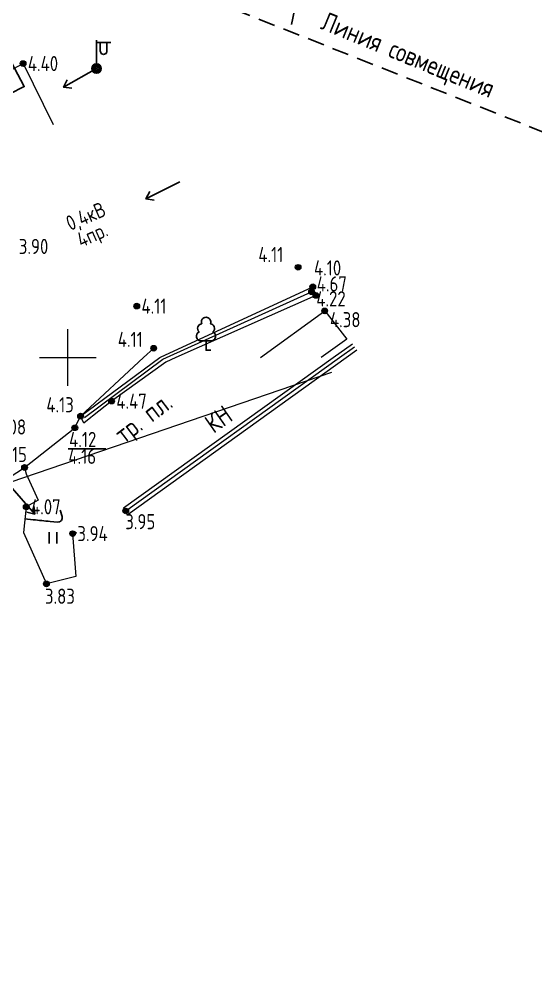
# Model space of a CAD drawing. Header units: metres. Extents: x 24337 to 25822, y 26642 to 34102.
# Drawn here: x 25647.4 to 25674.7, y 33217.2 to 33267.9 of the extents above; entities that cross this region are included whole.
import ezdxf

# ---------------------------------------------------------------- set-up
doc = ezdxf.new("R2010")
doc.units = ezdxf.units.M
for name, pattern in [('AI9-LType1', [1.397, 0.889, -0.508]), ('Continuous_1', [1, 0.5, 0, 0.5]), ('g5_01_5x1_5', [3, 1.5, -1.5])]:
    doc.linetypes.add(name, pattern=pattern)
for name, color, linetype in [('02_Сетка', 7, 'Continuous'), ('03_Здания и строения', 7, 'Continuous'), ('06_Инженерно-технические сооружения', 7, 'Continuous'), ('07_Объекты электропередачи', 7, 'Continuous'), ('10_Границы покрытий и угодий', 7, 'Continuous'), ('13_Растительность', 7, 'Continuous'), ('14_Ограждения', 7, 'Continuous'), ('19_Горизонтали', 7, 'Continuous'), ('30_Канализация', 7, 'Continuous'), ('35_Телефон', 7, 'Continuous'), ('61_Отметки высоты поверхности', 7, 'Continuous')]:
    doc.layers.add(name, color=color, linetype=linetype)
doc.styles.add('LIKE11', font='bm431.shx')
doc.styles.add('Line_GUGK', font='', dxfattribs={"height": 1})
doc.styles.get("Standard").update_dxf_attribs({"font": 'GOST_0.TTF', "height": 2})
doc.styles.get('Line_GUGK').set_extended_font_data('Bm431', italic=True)
doc.linetypes.add('g5_122_k', pattern='A,2,-2,3,-0.6,["К",Line_GUGK,S=2,R=0,X=0,Y=-1],-3,3,-2,8,-2,8,-2,6', length=41.6)
doc.linetypes.add('g5_122_kn', pattern='A,2,-2,3,-0.6,["Кн",Line_GUGK,S=2,R=0,X=0,Y=-1],-5,3,-2,8,-2,8,-2,6', length=43.6)
doc.linetypes.add('g5_133_t', pattern='A,4,[27,GUGK_2005.shx,S=0.8,R=0,X=0,Y=0],4,-2', length=10)
doc.linetypes.add('g5_472', pattern='A,0,-8,[25,GUGK_2005.shx,S=0.8,R=0,X=0,Y=-0.4],0', length=8)
doc.linetypes.add('g5_474_1a', pattern='A,2,-0.5,[28,GUGK_2005.shx,S=2,R=0,X=0,Y=0],-0.5,2', length=5)
doc.linetypes.add('g5_474_2a', pattern='A,2,-0.5,[27,GUGK_2005.shx,S=2,R=0,X=0,Y=0],-0.5,2', length=5)

# ---------------------------------------------------------------- blocks, each defined once
blk = doc.blocks.new('g5_330')
at = {"linetype": 'ByBlock'}
blk.add_hatch(color=0, dxfattribs=at).paths.add_polyline_path([(-0.3, 0, 1), (0.3, 0, 1)])
at = {"color": 0, "linetype": 'ByBlock', "lineweight": -2}
blk.add_circle((0, 0), 0.3, dxfattribs=at)
at = {"color": 0, "linetype": 'ByBlock', "lineweight": 15, "flags": 12}
for tag, p in [('number', (-7.62, -0.8)), ('z', (0.5, -0.8))]:
    blk.add_attdef(tag, p, '', height=1.6, dxfattribs=at)
blk = doc.blocks.new('g5_401')
at = {"color": 0, "flags": 128}
for points in [[(-0.4, 0), (-0.4, 1.2)], [(0.4, 0), (0.4, 1.2)]]:
    blk.add_lwpolyline(points, dxfattribs=at)
blk = doc.blocks.new('g5_115_1')
at = {"color": 0, "flags": 128}
for points in [[(0, 0), (4, 0)], [(3.29, -0.5), (4, 0), (3.29, 0.5)]]:
    blk.add_lwpolyline(points, dxfattribs=at)
blk = doc.blocks.new('g5_388_1')
at = {"color": 0, "flags": 128}
blk.add_lwpolyline([(0, 0.99), (0.51, 0.99, 0.798042), (0.73, 1.95, 0.636328), (0.46, 2.81, 0.533064), (0, 3.5, 0.533064), (-0.46, 2.81, 0.636328), (-0.73, 1.95, 0.798042), (-0.51, 0.99)], format="xyb", dxfattribs=at)
for points in [[(0, 0.99), (-0.51, 0.99)], [(0.5, 0), (0, 0), (0, 0.99)]]:
    blk.add_lwpolyline(points, dxfattribs=at)
at = {"style": 'LIKE11', "flags": 8}
for tag, p in [('Описание', (-14.19, 0.84)), ('Метрические данные', (1.49, 0.46))]:
    blk.add_attdef(tag, p, '', height=2, dxfattribs=at)
blk = doc.blocks.new('g5_110_1c')
h = blk.add_hatch(color=255)
edge = h.paths.add_edge_path()
edge.add_arc((0, 0), 0.425, 0, 360)
edge = h.paths.add_edge_path(flags=16)
edge.add_arc((0, 0), 0.195, 0, 360)
h = blk.add_hatch(color=0)
edge = h.paths.add_edge_path()
edge.add_arc((0, 0), 0.12, 0, 360)
at = {"color": 0}
for p, q in [((0, 0.5), (0, 3)), ((0, 2.75), (1.5, 2.75))]:
    blk.add_line(p, q, dxfattribs=at)
at = {"color": 0, "flags": 128}
blk.add_lwpolyline([(0.4, 2.75), (0.4, 1.86, 1.040016), (1.1, 1.86), (1.1, 2.75)], format="xyb", dxfattribs=at)
at = {"color": 0}
for radius in [0.5, 0.12]:
    blk.add_circle((0, 0), radius, dxfattribs=at)
blk = doc.blocks.new('g5_012')
at = {"color": 92, "linetype": 'ByBlock', "lineweight": -2}
for p, q in [((0, -3), (0, 3)), ((-3, 0), (3, 0))]:
    blk.add_line(p, q, dxfattribs=at)

msp = doc.modelspace()

# ---------------------------------------------------------------- linework, layer by layer
at = {"layer": '03_Здания и строения', "color": 7, "linetype": 'Continuous', "lineweight": 20, "ltscale": 0.5, "flags": 128}
for points in [[(25642.075, 33262.569), (25647.641, 33265.54)], [(25647.641, 33265.54), (25649.234, 33262.314)]]:
    msp.add_lwpolyline(points, dxfattribs=at)
at = {"layer": '06_Инженерно-технические сооружения', "color": 7, "linetype": 'Continuous', "lineweight": 20, "ltscale": 500, "flags": 128}
for points in [[(25654.864, 33250), (25654.89, 33250.019), (25662.942, 33253.747), (25663.106, 33253.287), (25655.714, 33250)], [(25651.315, 33246.906), (25651.215, 33246.827), (25650.85, 33246.534), (25650.678, 33246.909), (25654.864, 33250)], [(25655.714, 33250), (25655.186, 33249.766), (25652.314, 33247.698), (25651.315, 33246.906)]]:
    msp.add_lwpolyline(points, dxfattribs=at)
at = {"layer": '06_Инженерно-технические сооружения', "color": 7, "linetype": 'Continuous_1', "lineweight": 20, "ltscale": 500, "flags": 128}
msp.add_lwpolyline([(25660.186, 33250), (25663.57, 33252.466), (25664.746, 33250.974), (25663.379, 33250)], dxfattribs=at)
at = {"layer": '10_Границы покрытий и угодий', "color": 7, "linetype": 'g5_01_5x1_5', "lineweight": 20, "ltscale": 500, "flags": 128}
for points in [[(25654.005, 33250), (25654.539, 33250.496)], [(25650.373, 33246.288), (25650.678, 33246.909), (25654.005, 33250)], [(25627.787, 33238.155), (25628.139, 33237.943), (25630.407, 33238.341), (25637.431, 33239.286), (25646.909, 33243.655), (25647.72, 33244.192)]]:
    msp.add_lwpolyline(points, dxfattribs=at)
at = {"layer": '10_Границы покрытий и угодий', "color": 7, "linetype": 'Continuous', "lineweight": 20, "ltscale": 500, "flags": 128}
for points in [[(25647.72, 33244.192), (25650.373, 33246.288)], [(25647.72, 33244.192), (25647.803, 33243.853), (25648.437, 33242.462), (25647.809, 33242.116), (25647.659, 33240.76), (25648.872, 33238.038)]]:
    msp.add_lwpolyline(points, dxfattribs=at)
at = {"layer": '14_Ограждения', "color": 7, "linetype": 'g5_474_2a', "lineweight": 20, "ltscale": 0.5, "flags": 128}
for points in [[(25655.209, 33250), (25662.878, 33253.48)], [(25650.888, 33246.831), (25655.028, 33249.918), (25655.209, 33250)]]:
    msp.add_lwpolyline(points, dxfattribs=at)
at = {"layer": '14_Ограждения', "color": 7, "linetype": 'Continuous', "lineweight": 20, "ltscale": 0.5, "flags": 128}
for points in [[(25664.016, 33250), (25665.032, 33250.729)], [(25664.702, 33250), (25665.265, 33250.404)], [(25652.949, 33242.056), (25664.016, 33250)], [(25653.183, 33241.732), (25664.702, 33250)]]:
    msp.add_lwpolyline(points, dxfattribs=at)
at = {"layer": '14_Ограждения', "color": 7, "linetype": 'g5_472', "lineweight": 20, "ltscale": 0.5, "flags": 128}
for points in [[(25664.359, 33250), (25665.149, 33250.567)], [(25653.066, 33241.894), (25664.359, 33250)]]:
    msp.add_lwpolyline(points, dxfattribs=at)
at = {"layer": '14_Ограждения', "color": 7, "linetype": 'g5_474_1a', "lineweight": 20, "ltscale": 0.5, "flags": 128}
msp.add_lwpolyline([(25650.477, 33240.743), (25650.258, 33240.695), (25650.426, 33238.428), (25648.872, 33238.038)], dxfattribs=at)
at = {"layer": '19_Горизонтали', "color": 32, "linetype": 'Continuous', "lineweight": 30, "ltscale": 0.5, "elevation": 4, "flags": 128}
msp.add_lwpolyline([(25649.597, 33241.927), (25649.7, 33241.602, -0.535636), (25649.465, 33241.308), (25649.068, 33241.342, -0.005284), (25648.181, 33241.429), (25647.738, 33241.477)], format="xyb", dxfattribs=at)
at = {"layer": '30_Канализация', "color": 12, "linetype": 'g5_122_k', "lineweight": 30, "ltscale": 500, "flags": 128}
msp.add_lwpolyline([(25661.814, 33267.601), (25665.081, 33283.178), (25664.981, 33286.931), (25660.792, 33291.753), (25662.299, 33304.27), (25663.572, 33317.017), (25664.395, 33329.535), (25667.445, 33355.075), (25668.247, 33367.981), (25663.866, 33368.329)], dxfattribs=at)
at = {"layer": '30_Канализация', "color": 22, "linetype": 'g5_122_kn', "lineweight": 30, "ltscale": 500, "flags": 128}
msp.add_lwpolyline([(25631.033, 33255.804), (25647.704, 33264.327), (25640.345, 33278.282), (25663.781, 33291.585)], dxfattribs=at)
at = {"layer": '35_Телефон', "color": 6, "linetype": 'g5_133_t', "lineweight": 20, "ltscale": 500, "flags": 128}
msp.add_lwpolyline([(25583.373, 33217.165), (25598.582, 33223.434), (25624.468, 33235.571), (25628.045, 33236.958), (25663.947, 33249.232)], dxfattribs=at)
at = {"layer": '61_Отметки высоты поверхности', "flags": 128}
msp.add_lwpolyline([(25650.014, 33245.172), (25652.014, 33245.177)], dxfattribs=at)
at = {"layer": 'defpoints', "color": 5, "linetype": 'AI9-LType1', "flags": 128}
msp.add_lwpolyline([(25697.273, 33253.12), (25586.818, 33296.996)], dxfattribs=at)

# ---------------------------------------------------------------- block references
at = {"layer": '02_Сетка', "color": 92, "linetype": 'Continuous', "lineweight": 15, "ltscale": 0.5, "xscale": 0.5, "yscale": 0.5}
msp.add_blockref('g5_012', (25650, 33250), dxfattribs=at)
at = {"layer": '07_Объекты электропередачи', "color": 7, "linetype": 'Continuous', "lineweight": 20, "xscale": 0.5, "yscale": 0.5, "zscale": 0.5}
msp.add_blockref('g5_110_1c', (25651.518, 33265.279, 4.347), dxfattribs=at)
for p, rotation in [((25651.518, 33265.279, 0), 209.6624237440545), ((25655.911, 33259.294, 0), 206.9494999264822), ((25646.944, 33243.237, 4.117), 311.0986695985594)]:
    msp.add_blockref('g5_115_1', p, dxfattribs=dict(at, rotation=rotation))
at = {"layer": '13_Растительность', "color": 92, "linetype": 'Continuous', "lineweight": 20, "xscale": 0.5, "yscale": 0.5, "zscale": 0.5}
for name, p in [('g5_388_1', (25657.304, 33250.384, 4.237)), ('g5_401', (25649.223, 33240.177))]:
    msp.add_blockref(name, p, dxfattribs=at)
at = {"layer": '61_Отметки высоты поверхности', "color": 7, "linetype": 'Continuous', "lineweight": 20, "xscale": 0.5, "yscale": 0.5, "zscale": 0.5}
for p in [(25647.641, 33265.54, 4.397), (25662.167, 33254.772, 4.112), (25662.942, 33253.747, 4.096), (25662.878, 33253.48, 4.668), (25663.106, 33253.287, 4.221), (25653.643, 33252.72, 4.112), (25663.57, 33252.466, 4.384), (25654.539, 33250.496, 4.106), (25652.314, 33247.698, 4.472), (25650.678, 33246.909, 4.127), (25650.373, 33246.288, 4.123), (25647.72, 33244.192, 4.146), (25647.809, 33242.116, 4.074), (25653.066, 33241.894, 3.953), (25650.258, 33240.695, 3.936), (25648.872, 33238.038, 3.829)]:
    msp.add_blockref('g5_330', p, dxfattribs=at)

# ---------------------------------------------------------------- texts
at = {"layer": '03_Здания и строения', "color": 7, "linetype": 'Continuous', "lineweight": 15}
msp.add_text('КН', height=1, rotation=34.968, dxfattribs=at).set_placement((25657.703, 33245.954))
at = {"layer": '07_Объекты электропередачи', "color": 7, "linetype": 'Continuous', "lineweight": 15}
for s, rotation, p in [('0,4кВ', 23.4179, (25650.13, 33256.682)), ('4пр.', 24.2018, (25650.711, 33255.795))]:
    msp.add_text(s, height=0.8, rotation=rotation, dxfattribs=at).set_placement(p)
at = {"layer": '10_Границы покрытий и угодий', "color": 7, "linetype": 'Continuous', "lineweight": 15}
msp.add_text('тр. пл.', height=1, rotation=37.1309, dxfattribs=at).set_placement((25652.953, 33245.41))
at = {"layer": '61_Отметки высоты поверхности', "color": 7, "linetype": 'Continuous', "lineweight": 15, "ltscale": 0.5}
for s, p in [('4.40', (25647.891, 33265.14)), ('3.90', (25647.414, 33255.474)), ('4.11', (25660.064, 33255.045)), ('4.10', (25663.003, 33254.338)), ('4.67', (25663.15, 33253.494)), ('4.22', (25663.126, 33252.705)), ('4.11', (25653.893, 33252.32)), ('4.38', (25663.847, 33251.604)), ('4.11', (25652.643, 33250.561)), ('4.13', (25648.867, 33247.106)), ('4.47', (25652.564, 33247.298)), ('4.08', (25646.199, 33245.931)), ('4.12', (25650.072, 33245.27)), ('4.15', (25646.378, 33244.48)), ('4.16', (25650.033, 33244.381)), ('4.07', (25648.059, 33241.716)), ('3.95', (25653.035, 33240.928)), ('3.94', (25650.508, 33240.295)), ('3.83', (25648.795, 33236.988))]:
    msp.add_text(s, height=0.8, dxfattribs=at).set_placement(p)
at = {"layer": 'defpoints', "color": 5, "linetype": 'Continuous', "insert": (25663.678, 33268.312), "char_height": 1, "width": 15.24178, "attachment_point": 1, "rotation": 337.694}
msp.add_mtext('Линия совмещения', dxfattribs=at)

doc.saveas('drawing.dxf')
